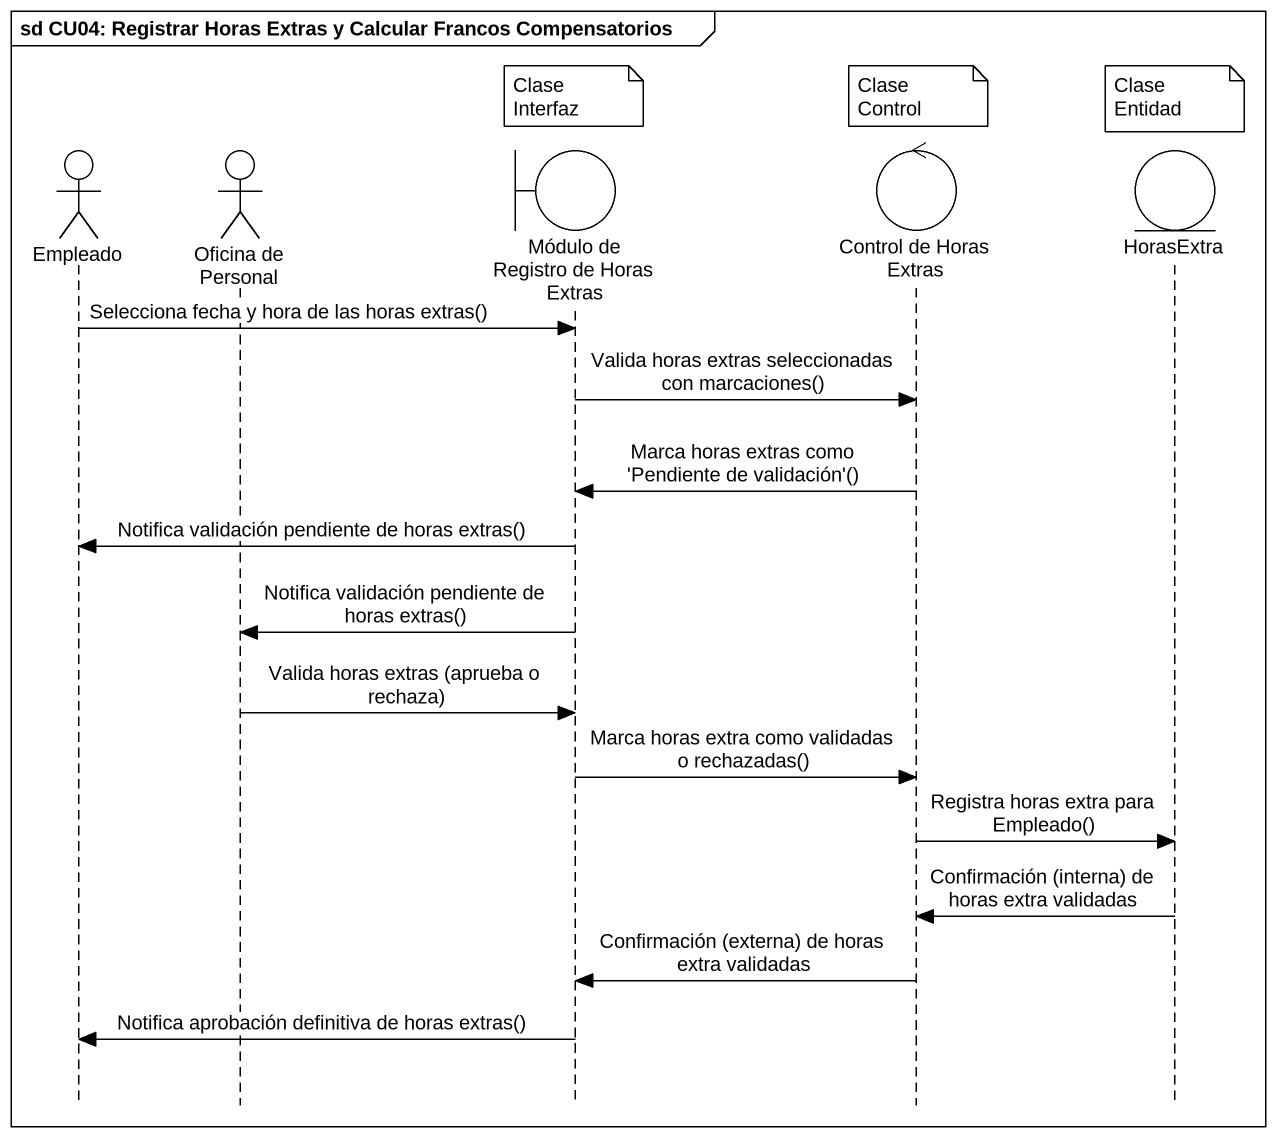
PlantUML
@startuml
mainframe sd CU04: Registrar Horas Extras y Calcular Francos Compensatorios
hide footbox
actor Empleado
actor "Oficina de Personal" as Oficina_de_Personal
boundary "Módulo de Registro de Horas Extras" as Módulo_de_Registro_de_Horas
control "Control de Horas Extras" as Control_de_Horas_Extras
entity HorasExtra

note over Módulo_de_Registro_de_Horas : Clase Interfaz
note over Control_de_Horas_Extras : Clase Control
note over HorasExtra : Clase Entidad
Empleado -> Módulo_de_Registro_de_Horas : Selecciona fecha y hora de las horas extras()
Módulo_de_Registro_de_Horas -> Control_de_Horas_Extras : Valida horas extras seleccionadas con marcaciones()
Control_de_Horas_Extras -> Módulo_de_Registro_de_Horas : Marca horas extras como 'Pendiente de validación'()
Módulo_de_Registro_de_Horas -> Empleado : Notifica validación pendiente de horas extras()
Módulo_de_Registro_de_Horas -> Oficina_de_Personal : Notifica validación pendiente de horas extras()
Oficina_de_Personal -> Módulo_de_Registro_de_Horas : Valida horas extras (aprueba o rechaza)
Módulo_de_Registro_de_Horas -> Control_de_Horas_Extras : Marca horas extra como validadas o rechazadas()
Control_de_Horas_Extras -> HorasExtra : Registra horas extra para Empleado()
HorasExtra -> Control_de_Horas_Extras : Confirmación (interna) de horas extra validadas
Control_de_Horas_Extras -> Módulo_de_Registro_de_Horas : Confirmación (externa) de horas extra validadas
Módulo_de_Registro_de_Horas -> Empleado : Notifica aprobación definitiva de horas extras()
@enduml
